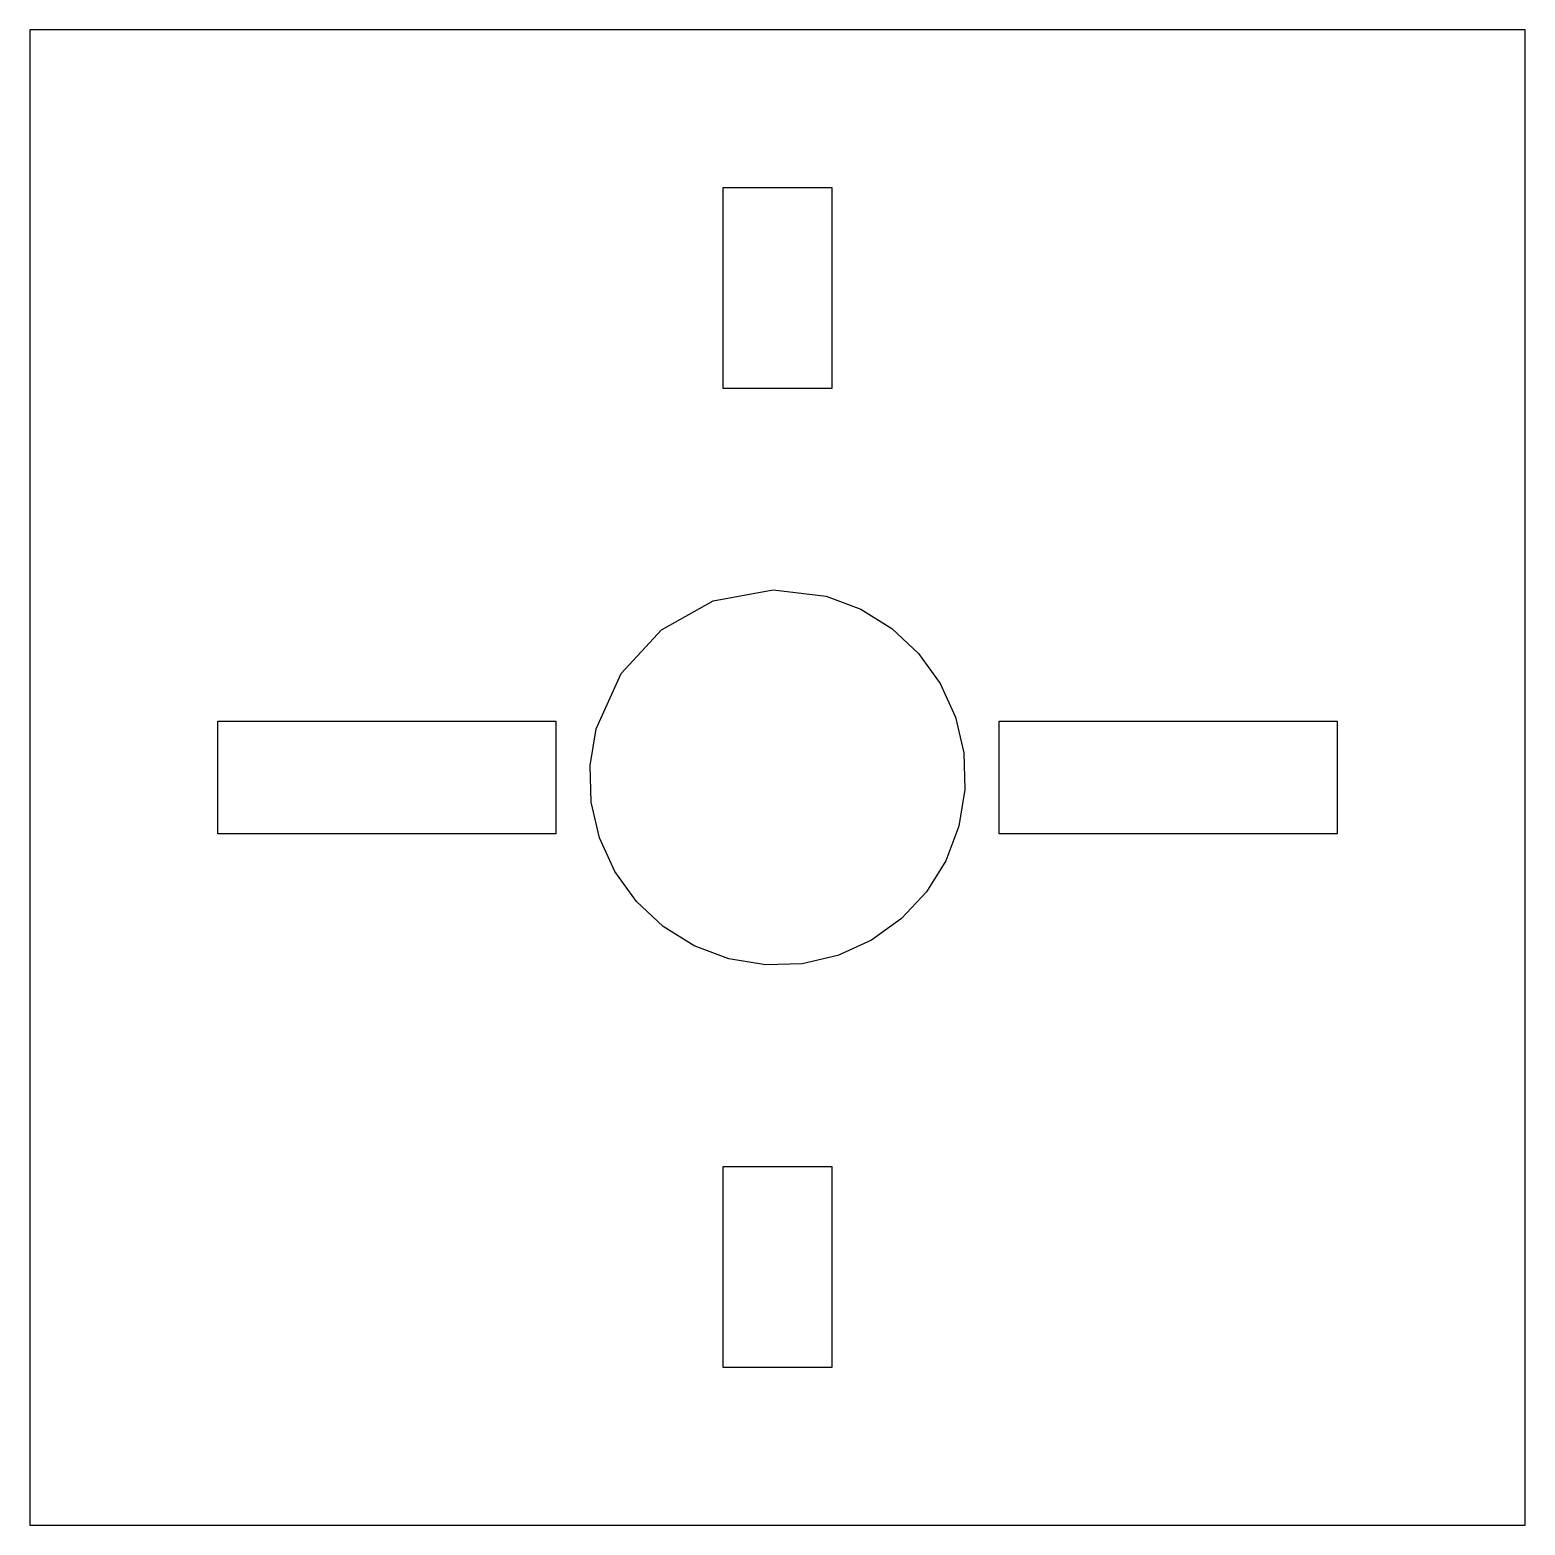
# Model space of a CAD drawing. Extents: x 6.5 to 46.3, y 249.4 to 289.2.
import ezdxf

# ---------------------------------------------------------------- set-up
doc = ezdxf.new("R2010")
doc.units = 0

msp = doc.modelspace()

# ---------------------------------------------------------------- linework, layer by layer
at = {"layer": 'Layer 1'}
for p, q in [((6.481775, 289.227348), (6.481775, 249.427193)), ((46.28193, 289.227348), (6.481775, 289.227348)), ((6.481775, 289.227348), (6.481775, 289.227348)), ((46.28193, 249.427193), (46.28193, 289.227348)), ((24.932845, 285.033289), (27.830859, 285.033289)), ((24.932845, 279.682711), (24.932845, 285.033289)), ((24.932845, 285.033289), (24.932845, 285.033289)), ((27.830859, 285.033289), (27.830859, 279.682711)), ((27.830859, 279.682711), (24.932845, 279.682711)), ((24.671805, 274.026239), (26.262996, 274.325932)), ((26.262996, 274.325932), (27.67583, 274.15695)), ((26.262996, 274.325932), (26.262996, 274.325932)), ((23.291032, 273.257589), (24.671805, 274.026239)), ((27.67583, 274.15695), (28.597363, 273.809673)), ((28.597363, 273.809673), (29.425574, 273.294133)), ((22.218535, 272.09694), (23.291032, 273.257589)), ((29.425574, 273.294133), (30.137941, 272.627612)), ((30.137941, 272.627612), (30.711938, 271.827393)), ((21.552173, 270.621248), (22.218535, 272.09694)), ((30.711938, 271.827393), (31.117995, 270.930208)), ((11.481986, 270.827437), (20.481954, 270.827437)), ((11.481986, 267.827104), (11.481986, 270.827437)), ((11.481986, 270.827437), (11.481986, 270.827437)), ((20.481954, 270.827437), (20.481954, 267.827104)), ((31.117995, 270.930208), (31.339084, 269.980031)), ((32.28175, 270.827437), (41.282235, 270.827437)), ((32.28175, 267.827104), (32.28175, 270.827437)), ((32.28175, 270.827437), (32.28175, 270.827437)), ((41.282235, 270.827437), (41.282235, 267.827104)), ((21.392207, 269.649531), (21.552173, 270.621248)), ((31.339084, 269.980031), (31.371498, 269.00501)), ((21.424621, 268.67451), (21.392207, 269.649531)), ((21.64571, 267.724334), (21.424621, 268.67451)), ((31.371498, 269.00501), (31.211532, 268.033293)), ((31.211532, 268.033293), (30.864255, 267.11176)), ((20.481954, 267.827104), (11.481986, 267.827104)), ((22.051766, 266.827148), (21.64571, 267.724334)), ((41.282235, 267.827104), (32.28175, 267.827104)), ((30.864255, 267.11176), (30.348715, 266.283549)), ((22.625764, 266.026929), (22.051766, 266.827148)), ((30.348715, 266.283549), (29.682194, 265.571182)), ((23.33813, 265.360408), (22.625764, 266.026929)), ((29.682194, 265.571182), (28.881975, 264.997184)), ((24.166342, 264.844868), (23.33813, 265.360408)), ((25.087874, 264.497591), (24.166342, 264.844868)), ((28.881975, 264.997184), (27.984789, 264.591128)), ((26.059591, 264.337625), (25.087874, 264.497591)), ((27.034612, 264.370039), (26.059591, 264.337625)), ((27.984789, 264.591128), (27.034612, 264.370039)), ((24.932845, 258.97183), (27.830859, 258.97183)), ((24.932845, 253.621252), (24.932845, 258.97183)), ((24.932845, 258.97183), (24.932845, 258.97183)), ((27.830859, 258.97183), (27.830859, 253.621252)), ((27.830859, 253.621252), (24.932845, 253.621252)), ((6.481775, 249.427193), (46.28193, 249.427193))]:
    msp.add_line(p, q, dxfattribs=at)

doc.saveas('drawing.dxf')
